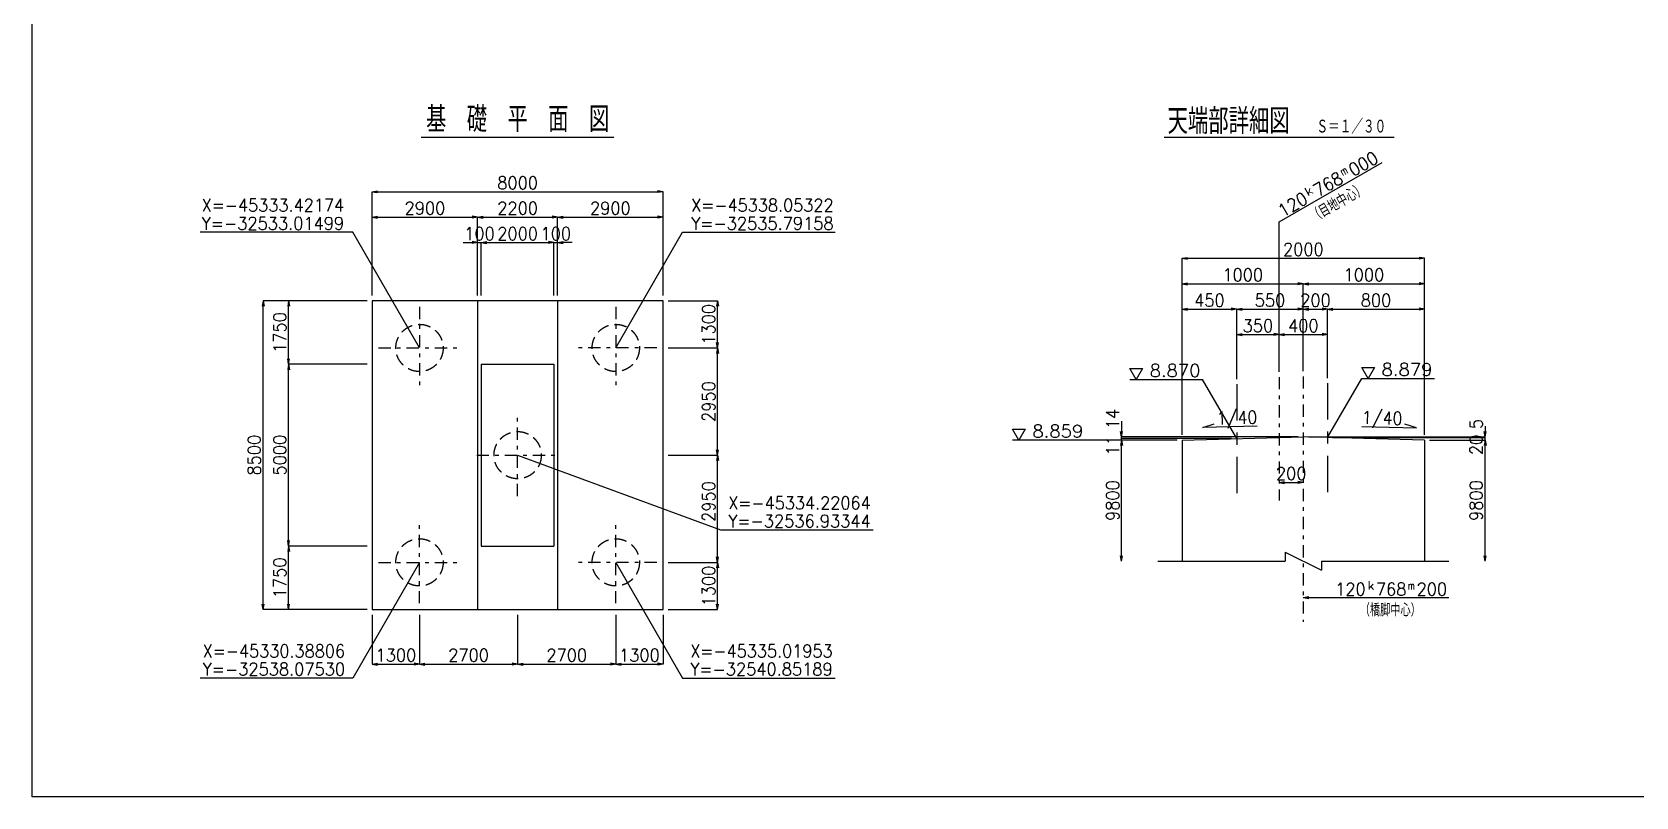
# Model space of a CAD drawing. Extents: x -39050 to 40050, y -28450 to 28450.
# Drawn here: x -39050 to 5076, y -27700 to -6655 of the extents above; entities that cross this region are included whole.
import ezdxf
from ezdxf.enums import TextEntityAlignment as Align

# ---------------------------------------------------------------- set-up
doc = ezdxf.new("R2010")
doc.units = 0
doc.header["$LTSCALE"] = 0.2
doc.header["$MEASUREMENT"] = 0
doc.linetypes.add('CENTER', pattern=[3868.6, 1682, -841, 504.6, -841])
doc.linetypes.add('DASHED', pattern=[2523, 1682, -841])
for name, color, linetype in [('LAYER0003', 7, 'Continuous'), ('LAYER0004', 7, 'Continuous'), ('LAYER0015', 7, 'Continuous'), ('LAYER0032', 7, 'Continuous'), ('LAYER0035', 7, 'Continuous'), ('LAYER0036', 7, 'Continuous')]:
    doc.layers.add(name, color=color, linetype=linetype)
doc.styles.get("Standard").update_dxf_attribs({"font": 'txt.shx', "width": 0.8, "bigfont": 'bigfont.shx'})

# ---------------------------------------------------------------- blocks, each defined once
blk = doc.blocks.new('GROUP_1')
at = {"layer": 'LAYER0015', "color": 1, "linetype": 'Continuous'}
for p, q in [((-39050, -27700), (-39050, 27700)), ((40050, -27700), (-39050, -27700))]:
    blk.add_line(p, q, dxfattribs=at)
blk = doc.blocks.new('GROUP_95')
at = {"layer": 'LAYER0032', "color": 7, "linetype": 'Continuous'}
for p, q in [((-4575, -20963), (-4575, -21213)), ((-4575, -20963), (-3575, -21463)), ((-8075, -21213), (-4575, -21213)), ((-3575, -21213), (-3575, -21463)), ((-3575, -21213), (-75, -21213))]:
    blk.add_line(p, q, dxfattribs=at)
blk = doc.blocks.new('GROUP_96')
at = {"layer": 'LAYER0032', "color": 3, "linetype": 'Continuous'}
for p, q in [((-3408, -16313), (-3408, -17313)), ((-3408, -17646), (-3408, -17979)), ((-3408, -18313), (-3408, -19313))]:
    blk.add_line(p, q, dxfattribs=at)
blk = doc.blocks.new('GROUP_97')
at = {"layer": 'LAYER0032', "color": 3, "linetype": 'Continuous'}
for p, q in [((-5908, -16342), (-5908, -17342)), ((-5908, -17675), (-5908, -18008)), ((-5908, -18342), (-5908, -19342))]:
    blk.add_line(p, q, dxfattribs=at)
blk = doc.blocks.new('_OPEN30')
at = {"layer": 'LAYER0003', "color": 0, "linetype": 'Continuous'}
for q in [(-0.97, 0.26), (-0.97, -0.26), (-0.97, 0)]:
    blk.add_line((0, 0), q, dxfattribs=at)

msp = doc.modelspace()

# ---------------------------------------------------------------- linework, layer by layer
at = {"color": 4, "linetype": 'Continuous'}
msp.add_line((-28341, -9546), (-23041, -9546), dxfattribs=at)
at = {"color": 6, "linetype": 'Continuous'}
for p, q in [((-21691, -14046), (-29691, -14046)), ((-29691, -14046), (-29691, -22546)), ((-26791, -14046), (-26791, -22546)), ((-24591, -14046), (-24591, -22546)), ((-21691, -22546), (-21691, -14046)), ((-26691, -15796), (-26691, -20796)), ((-26691, -15796), (-24691, -15796)), ((-24691, -15796), (-24691, -20796)), ((-26691, -20796), (-24691, -20796)), ((-29691, -22546), (-21691, -22546))]:
    msp.add_line(p, q, dxfattribs=at)
at = {"color": 2, "linetype": 'CENTER'}
for p, q in [((-28391, -14219), (-28391, -16473)), ((-22991, -14219), (-22991, -16473)), ((-29518, -15346), (-27265, -15346)), ((-21865, -15346), (-24118, -15346)), ((-25691, -19423), (-25691, -17169)), ((-26818, -18296), (-24565, -18296)), ((-28391, -22373), (-28391, -20119)), ((-22991, -22373), (-22991, -20119)), ((-29518, -21246), (-27265, -21246)), ((-21865, -21246), (-24118, -21246))]:
    msp.add_line(p, q, dxfattribs=at)
at = {"color": 6, "linetype": 'DASHED'}
for centre in [(-28391, -15346), (-22991, -15346), (-25691, -18296), (-28391, -21246), (-22991, -21246)]:
    msp.add_circle(centre, 650, dxfattribs=at)
at = {"layer": 'LAYER0003', "color": 2, "linetype": 'Continuous'}
for p, q in [((-29691, -13906), (-29691, -11046)), ((-29544, -11046), (-21839, -11046)), ((-21691, -13906), (-21691, -11046)), ((-29544, -11746), (-26939, -11746)), ((-26791, -13906), (-26791, -11746)), ((-26644, -11746), (-24739, -11746)), ((-24591, -13906), (-24591, -11746)), ((-24444, -11746), (-21839, -11746)), ((-27191, -12446), (-26939, -12446)), ((-26791, -12446), (-26691, -12446)), ((-26691, -13906), (-26691, -12446)), ((-26544, -12446), (-24839, -12446)), ((-24691, -13906), (-24691, -12446)), ((-24691, -12446), (-24591, -12446)), ((-24191, -12446), (-24444, -12446)), ((-29831, -14046), (-32691, -14046)), ((-21551, -14046), (-20191, -14046)), ((-32691, -22398), (-32691, -14194)), ((-31991, -15648), (-31991, -14194)), ((-20191, -15198), (-20191, -14194)), ((-21551, -15346), (-20191, -15346)), ((-29831, -15796), (-31991, -15796)), ((-20191, -18148), (-20191, -15494)), ((-31991, -20648), (-31991, -15944)), ((-21551, -18296), (-20191, -18296)), ((-20191, -21098), (-20191, -18444)), ((-29831, -20796), (-31991, -20796)), ((-31991, -22398), (-31991, -20944)), ((-21551, -21246), (-20191, -21246)), ((-20191, -22398), (-20191, -21394)), ((-29831, -22546), (-32691, -22546)), ((-29691, -22686), (-29691, -24046)), ((-28391, -22686), (-28391, -24046)), ((-25691, -22686), (-25691, -24046)), ((-22991, -22686), (-22991, -24046)), ((-21691, -22686), (-21691, -24046)), ((-21551, -22546), (-20191, -22546)), ((-29544, -24046), (-28539, -24046)), ((-28244, -24046), (-25839, -24046)), ((-25544, -24046), (-23139, -24046)), ((-22844, -24046), (-21839, -24046))]:
    msp.add_line(p, q, dxfattribs=at)
at = {"layer": 'LAYER0004', "color": 2, "linetype": 'Continuous'}
for p, q in [((-30229, -12163), (-34429, -12163)), ((-28391, -15346), (-30229, -12163)), ((-22991, -15346), (-21154, -12163)), ((-21154, -12163), (-16954, -12163)), ((-25691, -18296), (-20108, -20355)), ((-20108, -20355), (-15908, -20355)), ((-28391, -21246), (-30229, -24429)), ((-22991, -21246), (-21154, -24429)), ((-30229, -24429), (-34429, -24429)), ((-21154, -24429), (-16954, -24429))]:
    msp.add_line(p, q, dxfattribs=at)
at = {"layer": 'LAYER0032', "color": 7, "linetype": 'CENTER'}
for p, q in [((-4741, -16146), (-4741, -19546)), ((-4075, -16129), (-4075, -22879))]:
    msp.add_line(p, q, dxfattribs=at)
at = {"layer": 'LAYER0032', "color": 6, "linetype": 'Continuous'}
for p, q in [((-7408, -17879), (-4075, -17796)), ((-7408, -17879), (-7408, -21213)), ((-741, -17879), (-4075, -17796)), ((-741, -17879), (-741, -21213))]:
    msp.add_line(p, q, dxfattribs=at)
at = {"layer": 'LAYER0035', "color": 2, "linetype": 'Continuous'}
for p, q in [((-4741, -11879), (-1908, -10244)), ((-4741, -16006), (-4741, -11879)), ((-7408, -17739), (-7408, -12879)), ((-7260, -12879), (-889, -12879)), ((-741, -17739), (-741, -12879)), ((-7260, -13579), (-4222, -13579)), ((-4075, -15989), (-4075, -13579)), ((-3927, -13579), (-889, -13579)), ((-7260, -14279), (-6056, -14279)), ((-5908, -16202), (-5908, -14279)), ((-5760, -14279), (-4222, -14279)), ((-3927, -14279), (-3556, -14279)), ((-3408, -16173), (-3408, -14279)), ((-3260, -14279), (-889, -14279)), ((-5760, -14979), (-4889, -14979)), ((-4594, -14979), (-3556, -14979)), ((-9075, -17357), (-9075, -17648)), ((925, -17497), (925, -17648)), ((-7548, -17879), (-12075, -17879)), ((-4215, -17796), (-9075, -17796)), ((-9075, -17842), (-9075, -17796)), ((-6048, -17842), (-9075, -17842)), ((-9075, -17879), (-9075, -17842)), ((-9075, -21065), (-9075, -18027)), ((-3935, -17796), (925, -17796)), ((-3268, -17813), (925, -17813)), ((-601, -17879), (925, -17879)), ((925, -17813), (925, -17796)), ((925, -17879), (925, -17813)), ((925, -21065), (925, -18027)), ((-4594, -19046), (-4222, -19046)), ((-3927, -22213), (-75, -22213))]:
    msp.add_line(p, q, dxfattribs=at)
at = {"layer": 'LAYER0036', "color": 4, "linetype": 'Continuous'}
msp.add_line((-7908, -9546), (-1575, -9546), dxfattribs=at)
at = {"layer": 'LAYER0036', "color": 2, "linetype": 'Continuous'}
for p, q in [((-2467, -15884), (-2121, -15884)), ((-2294, -16183), (-2467, -15884)), ((-2121, -15884), (-2294, -16183)), ((-8849, -15913), (-8502, -15913)), ((-8675, -16213), (-8849, -15913)), ((-8849, -16213), (-6849, -16213)), ((-8502, -15913), (-8675, -16213)), ((-5908, -17842), (-6849, -16213)), ((-3408, -17813), (-2467, -16183)), ((-2467, -16183), (-467, -16183)), ((-12075, -17579), (-11728, -17579)), ((-11901, -17879), (-12075, -17579)), ((-11728, -17579), (-11901, -17879)), ((-6844, -17532), (-6525, -17438)), ((-5345, -17494), (-6844, -17532)), ((-2463, -17503), (-963, -17540)), ((-963, -17540), (-1283, -17446))]:
    msp.add_line(p, q, dxfattribs=at)

# ---------------------------------------------------------------- block references
at = {"linetype": 'Continuous'}
for name in ['GROUP_1', 'GROUP_96', 'GROUP_97', 'GROUP_95']:
    msp.add_blockref(name, (0, 0), dxfattribs=at)
at = {"layer": 'LAYER0003', "color": 2, "linetype": 'Continuous', "xscale": 152.9320366217507, "yscale": 100.638761774139}
for p, rotation in [((-29691, -11046), 180), ((-21691, -11046), 360), ((-29691, -11746), 180), ((-26791, -11746), 360), ((-26791, -11746), 180), ((-24591, -11746), 360), ((-24591, -11746), 180), ((-21691, -11746), 360), ((-26791, -12446), 360), ((-26691, -12446), 180), ((-24691, -12446), 360), ((-24591, -12446), 180), ((-32691, -14046), 90), ((-31991, -14046), 90), ((-20191, -14046), 90), ((-20191, -15346), 270), ((-20191, -15346), 90), ((-31991, -15796), 270), ((-31991, -15796), 90), ((-20191, -18296), 270), ((-20191, -18296), 90), ((-31991, -20796), 270), ((-31991, -20796), 90), ((-20191, -21246), 270), ((-20191, -21246), 90), ((-32691, -22546), 270), ((-31991, -22546), 270), ((-20191, -22546), 270), ((-29691, -24046), 180), ((-28391, -24046), 360), ((-28391, -24046), 180), ((-25691, -24046), 360), ((-25691, -24046), 180), ((-22991, -24046), 360), ((-22991, -24046), 180), ((-21691, -24046), 360)]:
    msp.add_blockref('_OPEN30', p, dxfattribs=dict(at, rotation=rotation))
at = {"layer": 'LAYER0035', "color": 2, "linetype": 'Continuous', "xscale": 152.9320366217507, "yscale": 100.638761774139}
for p, rotation in [((-7408, -12879), 180), ((-741, -12879), 360), ((-7408, -13579), 180), ((-4075, -13579), 360), ((-4075, -13579), 180), ((-741, -13579), 360), ((-7408, -14279), 180), ((-5908, -14279), 360), ((-5908, -14279), 180), ((-4075, -14279), 360), ((-4075, -14279), 180), ((-3408, -14279), 360), ((-3408, -14279), 180), ((-741, -14279), 360), ((-5908, -14979), 180), ((-4741, -14979), 360), ((-4741, -14979), 180), ((-3408, -14979), 360), ((-9075, -17796), 270), ((925, -17796), 270), ((-9075, -17879), 90), ((925, -17879), 90), ((-4741, -19046), 180), ((-4075, -19046), 360), ((-9075, -21213), 270), ((925, -21213), 270), ((-4075, -22213), 180)]:
    msp.add_blockref('_OPEN30', p, dxfattribs=dict(at, rotation=rotation))

# ---------------------------------------------------------------- texts
at = {"color": 4, "width": 0.687898}
msp.add_text('基\u3000礎\u3000平\u3000面\u3000図', height=700, dxfattribs=at).set_placement((-28211, -9406), (-23171, -9406), align=Align.FIT)
at = {"layer": 'LAYER0003', "color": 6}
for s, width, p, p2 in [('8000', 1.010526, (-26251, -10976), (-25131, -10976)), ('2900', 0.96, (-28801, -11676), (-27681, -11676)), ('2200', 0.96, (-26251, -11676), (-25131, -11676)), ('2900', 0.96, (-23701, -11676), (-22581, -11676)), ('100', 1.2, (-27161, -12376), (-26321, -12376)), ('2000', 1.010526, (-26251, -12376), (-25131, -12376)), ('100', 1.2, (-25061, -12376), (-24221, -12376)), ('1300', 1.066667, (-29601, -23976), (-28481, -23976)), ('2700', 0.96, (-27601, -23976), (-26481, -23976)), ('2700', 0.96, (-24901, -23976), (-23781, -23976)), ('1300', 1.066667, (-22901, -23976), (-21781, -23976))]:
    msp.add_text(s, height=350, dxfattribs=dict(at, width=width)).set_placement(p, p2, align=Align.FIT)
for s, width, p, p2 in [('1750', 1.010526, (-32061, -15481), (-32061, -14361)), ('1300', 1.066667, (-20261, -15256), (-20261, -14136)), ('2950', 0.914286, (-20261, -17381), (-20261, -16261)), ('8500', 0.96, (-32761, -18856), (-32761, -17736)), ('5000', 1.010526, (-32061, -18856), (-32061, -17736)), ('2950', 0.914286, (-20261, -20131), (-20261, -19011)), ('1750', 1.010526, (-32061, -22231), (-32061, -21111)), ('1300', 1.066667, (-20261, -22456), (-20261, -21336))]:
    msp.add_text(s, height=350, rotation=90, dxfattribs=dict(at, width=width)).set_placement(p, p2, align=Align.FIT)
at = {"layer": 'LAYER0004', "color": 6}
for s, width, p, p2 in [('X=-45333.42174', 0.884211, (-34385, -11593), (-30465, -11593)), ('X=-45338.05322', 0.872727, (-20918, -11593), (-16998, -11593)), ('Y=-32533.01499', 0.896, (-34385, -12093), (-30465, -12093)), ('Y=-32535.79158', 0.884211, (-20918, -12093), (-16998, -12093)), ('X=-45334.22064', 0.872727, (-19898, -19785), (-15978, -19785)), ('Y=-32536.93344', 0.861538, (-19898, -20285), (-15978, -20285)), ('X=-45330.38806', 0.884211, (-34359, -23859), (-30439, -23859)), ('X=-45335.01953', 0.896, (-20944, -23859), (-17024, -23859)), ('Y=-32538.07530', 0.884211, (-34359, -24359), (-30439, -24359)), ('Y=-32540.85189', 0.896, (-20944, -24359), (-17024, -24359))]:
    msp.add_text(s, height=350, dxfattribs=dict(at, width=width)).set_placement(p, p2, align=Align.FIT)
at = {"layer": 'LAYER0035', "color": 6}
for s, height, rotation, width, p, p2 in [('000', 350, 30, 1.107692, (-2701, -10640), (-1973, -10220)), ('768', 350, 30, 0.9, (-3671, -11200), (-2943, -10780)), ('m', 233, 30, 1.2, (-2987, -10617), (-2826, -10524)), ('k', 233, 30, 1.2, (-3951, -11173), (-3789, -11080)), ('（目地中心）', 350, 30.0082, 0.75, (-3768, -11918), (-2313, -11077)), ('120', 350, 30, 1.107692, (-4641, -11760), (-3913, -11340)), ('14', 350, 90, 1.2, (-9145, -17578), (-9145, -17018)), ('5', 350, 90, 1.2, (855, -17578), (855, -17298)), ('11', 350, 90, 1.6, (-9145, -18307), (-9145, -17747)), ('20', 350, 90, 1.066667, (855, -18293), (855, -17733)), ('9800', 350, 90, 0.96, (-9145, -20106), (-9145, -18986)), ('9800', 350, 90, 0.96, (855, -20106), (855, -18986)), ('120', 350, 360, 1.107692, (-3199, -22160), (-2359, -22160)), ('768', 350, 360, 0.9, (-2079, -22160), (-1239, -22160)), ('200', 350, 360, 1.028571, (-959, -22160), (-119, -22160)), ('（橋脚中心）', 350, 0.0082, 0.75, (-2522, -22733), (-842, -22732))]:
    msp.add_text(s, height=height, rotation=rotation, dxfattribs=dict(at, width=width)).set_placement(p, p2, align=Align.FIT)
for s, height, width, p, p2 in [('2000', 350, 1.010526, (-4635, -12809), (-3515, -12809)), ('1000', 350, 1.129412, (-6301, -13509), (-5181, -13509)), ('1000', 350, 1.129412, (-2968, -13509), (-1848, -13509)), ('450', 350, 0.96, (-7078, -14209), (-6238, -14209)), ('550', 350, 0.96, (-5411, -14209), (-4571, -14209)), ('200', 350, 1.028571, (-4161, -14209), (-3321, -14209)), ('800', 350, 1.028571, (-2495, -14209), (-1655, -14209)), ('350', 350, 0.96, (-5745, -14909), (-4905, -14909)), ('400', 350, 1.028571, (-4495, -14909), (-3655, -14909)), ('200', 350, 1.028571, (-4828, -18976), (-3988, -18976)), ('k', 233, 1.2, (-2308, -21997), (-2121, -21997)), ('m', 233, 1.2, (-1196, -21997), (-1009, -21997))]:
    msp.add_text(s, height=height, dxfattribs=dict(at, width=width)).set_placement(p, p2, align=Align.FIT)
at = {"layer": 'LAYER0036', "color": 4}
for s, height, width, p, p2 in [('天端部詳細図', 700, 0.699029, (-7810, -9456), (-4450, -9456)), ('Ｓ＝１／３０', 400, 0.712871, (-3714, -9456), (-1794, -9456))]:
    msp.add_text(s, height=height, dxfattribs=dict(at, width=width)).set_placement(p, p2, align=Align.FIT)
at = {"layer": 'LAYER0036', "color": 6, "width": 1.043478}
msp.add_text('8.870', height=350, dxfattribs=at).set_placement((-8303, -16143), (-6903, -16143), align=Align.FIT)
at = {"layer": 'LAYER0036', "color": 6}
for s, p, p2 in [('8.879', (-1922, -16113), (-522, -16113)), ('8.859', (-11529, -17809), (-10129, -17809))]:
    msp.add_text(s, height=350, dxfattribs=at).set_placement(p, p2, align=Align.FIT)
at = {"layer": 'LAYER0036', "color": 6, "width": 1.010526}
for rotation, p, p2 in [(1.4321, (-6456, -17452), (-5336, -17424)), (358.5679, (-2471, -17433), (-1352, -17461))]:
    msp.add_text('1/40', height=350, rotation=rotation, dxfattribs=at).set_placement(p, p2, align=Align.FIT)

doc.saveas('drawing.dxf')
